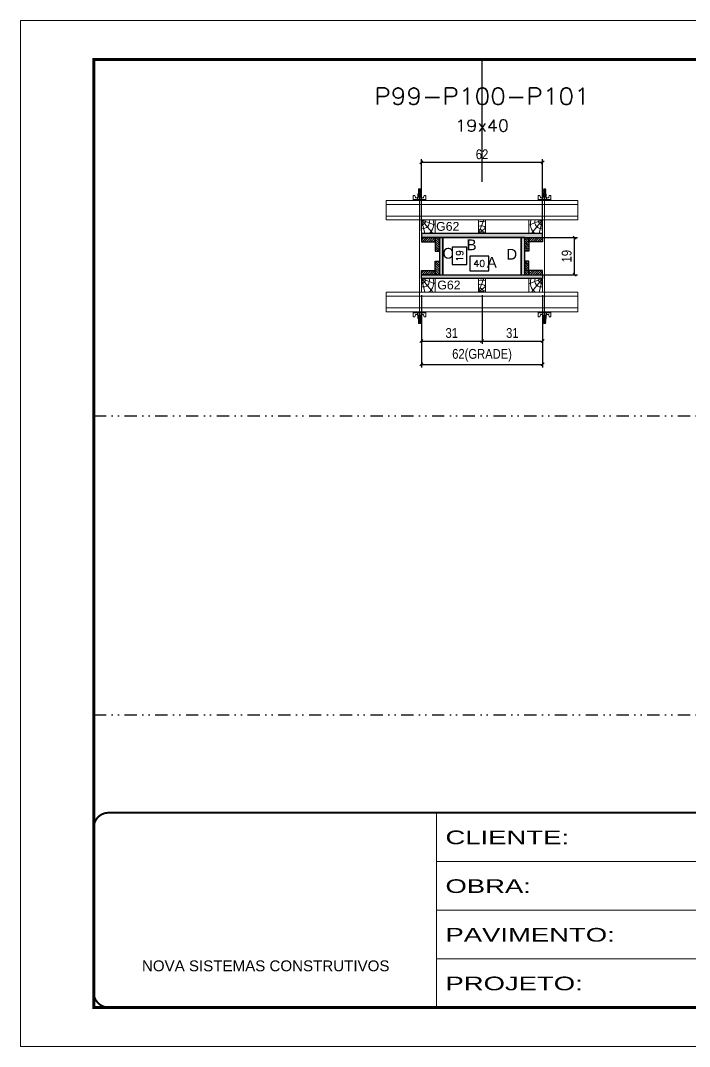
# Model space of a CAD drawing. Extents: x 14400 to 27878, y -21631 to 6985.
# Drawn here: x 15985 to 16669, y -13591 to -12541 of the extents above; entities that cross this region are included whole.
import ezdxf
from ezdxf.enums import TextEntityAlignment as Align

# ---------------------------------------------------------------- set-up
doc = ezdxf.new("R2010")
doc.units = 0
for name, pattern in [('CONTINUO', [0]), ('DASHED', [0.75, 0.5, -0.25]), ('DIVIDE2', [0.625, 0.25, -0.125, 0, -0.125, 0, -0.125]), ('HIDDEN', [0.375, 0.25, -0.125])]:
    doc.linetypes.add(name, pattern=pattern)
for name, color, linetype in [('CHAPA', 1, 'Continuous'), ('COTA', 241, 'Continuous'), ('MEIO_PONT', 93, 'Continuous'), ('Nível', 160, 'Continuous'), ('Painéis', 200, 'Continuous'), ('SARRAFO', 251, 'Continuous'), ('Texto de Titulo', 7, 'Continuous'), ('Texto Qtd Sarr', 242, 'Continuous'), ('TEXTO_GERAL', 7, 'Continuous')]:
    doc.layers.add(name, color=color, linetype=linetype)
for name, color, linetype, lineweight in [('Folhas', 255, 'Continuous', 9), ('Hachura', 251, 'Continuous', 9), ('Madeira', 126, 'Continuous', 18), ('Perfil Metálico', 224, 'Continuous', 18), ('SARRAFO DE PRESSAO', 251, 'DASHED', 9), ('Texto Seção', 7, 'Continuous', 15)]:
    doc.layers.add(name, color=color, linetype=linetype, lineweight=lineweight)
doc.styles.add('ARIAL', font='arial.ttf')
doc.styles.add('COTA TECNICA 2X', font='techl___.ttf', dxfattribs={"height": 10})
doc.styles.add('ROMANS', font='romans.shx')
doc.styles.add('SANSSERIF', font='sas_____.pfb')
doc.styles.add('Tecnologia', font='')
doc.styles.get('Tecnologia').set_extended_font_data('Forgotten Futurist')
doc.dimstyles.new('SECAO PILAR', dxfattribs={"dimtxt": 10, "dimasz": 3, "dimexe": 3, "dimexo": 3, "dimgap": 3, "dimtad": 1, "dimdec": 1, "dimlfac": 0.5, "dimzin": 12, "dimdsep": 46, "dimtxsty": 'COTA TECNICA 2X', "dimblk1": 'OBLIQUE', "dimblk2": 'OBLIQUE', "dimsah": 1, "dimcen": 0.9, "dimclrd": 256, "dimclre": 256, "dimclrt": 256, "dimadec": 1, "dimazin": 3, "dimtfac": 1, "dimtdec": 1, "dimtmove": 0, "dimatfit": 3, "dimfxl": 1, "dimtolj": 1, "dimtzin": 12, "dimarcsym": 0})
doc.dimstyles.new('SECÇÃO 2', dxfattribs={"dimtxt": 7, "dimasz": 6, "dimexe": 0.18, "dimexo": 2, "dimgap": -4, "dimtad": 3, "dimdec": 1, "dimlfac": 0.5, "dimzin": 12, "dimdsep": 46, "dimtxsty": 'ROMANS', "dimblk": 'ARCHTICK', "dimcen": 0.09, "dimse1": 1, "dimse2": 1, "dimsd1": 1, "dimsd2": 1, "dimclrd": 180, "dimclre": 5, "dimclrt": 1, "dimadec": 0, "dimazin": 3, "dimtfac": 1, "dimtdec": 1, "dimtofl": 0, "dimtmove": 0, "dimatfit": 3, "dimldrblk": 'ARCHTICK', "dimfxl": 1, "dimtolj": 1, "dimtzin": 0, "dimarcsym": 0})
pattern_1 = [(225, (7016.1722, -35692.6013), (1.12253202, -1.12253202), [])]
pattern_2 = [(225, (7271.1722, -35692.6013), (1.12253202, -1.12253202), [])]
pattern_3 = [(135, (-6390.6841, -3298.2413), (-1.12253202, -1.12253202), [])]
pattern_4 = [(135, (-6370.6841, -3298.2413), (-1.12253202, -1.12253202), [])]

# ---------------------------------------------------------------- blocks, each defined once
blk = doc.blocks.new('9999999999')
at = {"color": 30, "linetype": 'CONTINUO'}
for p, q in [((98564.6, 34230.2), (98564.6, 34429.4)), ((98564.6, 34379.6), (99584, 34379.6)), ((98564.6, 34329.8), (99488, 34329.8)), ((98564.6, 34280), (99488, 34280))]:
    blk.add_line(p, q, dxfattribs=at)
at = {"color": 30, "linetype": 'CONTINUO', "const_width": 2}
blk.add_lwpolyline([(99584, 34230.2), (99584, 34414.4, 0.414214), (99569, 34429.4), (98229, 34429.4, 0.414214), (98214, 34414.4), (98214, 34245.2, 0.414214), (98229, 34230.2), (99584, 34230.2)], format="xyb", dxfattribs=at)
at = {"layer": 'Folhas'}
blk.add_lwpolyline([(98139, 34190.2), (99624, 34190.2), (99624, 35240.2), (98139, 35240.2)], close=True, dxfattribs=at)
at = {"layer": 'Folhas', "color": 30, "const_width": 3}
blk.add_lwpolyline([(98214, 34230.2), (99584, 34230.2), (99584, 35200.2), (98214, 35200.2)], close=True, dxfattribs=at)
at = {"color": 7, "linetype": 'Continuous', "ltscale": 5, "style": 'ARIAL'}
blk.add_text('NOVA SISTEMAS CONSTRUTIVOS', height=11.059, dxfattribs=at).set_placement((98263.2, 34267.2))
at = {"layer": 'Folhas', "color": 7, "style": 'Tecnologia', "width": 1.5}
for s, p in [('CLIENTE:', (98573.7, 34397.2)), ('OBRA:', (98573.7, 34347.3)), ('PAVIMENTO:', (98573.7, 34297.5)), ('PROJETO:', (98573.7, 34247.7))]:
    blk.add_text(s, height=14, dxfattribs=at).set_placement(p)
blk = doc.blocks.new('*D2619')
at = {"layer": 'COTA', "color": 180, "lineweight": -2, "transparency": 16777216}
for p, q in [((16464, -12782.2), (16444.6, -12782.2)), ((16444.6, -12782.2), (16444.6, -12797.2)), ((16464, -12797.2), (16464, -12782.2)), ((16444.6, -12797.2), (16464, -12797.2))]:
    blk.add_line(p, q, dxfattribs=at)
at = {"layer": 'Defpoints', "color": 0, "transparency": 16777216}
for p in [(16417.1, -12801.2), (16497.1, -12801.2), (16497.1, -12801.2)]:
    blk.add_point(p, dxfattribs=at)
at = {"layer": 'COTA', "color": 1, "transparency": 16777216, "insert": (16454.3, -12789.7), "char_height": 7, "attachment_point": 5, "style": 'ROMANS'}
blk.add_mtext('\\A1;40', dxfattribs=at)
blk = doc.blocks.new('_ArchTick')
at = {"color": 0, "linetype": 'ByBlock', "const_width": 0.15}
blk.add_lwpolyline([(-0.5, -0.5), (0.5, 0.5)], dxfattribs=at)
blk = doc.blocks.new('*D2620')
at = {"layer": 'COTA', "color": 180, "lineweight": -2, "transparency": 16777216}
for p, q in [((16441.7, -12772.9), (16426.7, -12772.9)), ((16426.7, -12772.9), (16426.7, -12790.9)), ((16441.7, -12790.9), (16441.7, -12772.9)), ((16426.7, -12790.9), (16441.7, -12790.9))]:
    blk.add_line(p, q, dxfattribs=at)
at = {"layer": 'Defpoints', "color": 0, "transparency": 16777216}
for p in [(16417.1, -12763.2), (16445.7, -12763.2), (16417.1, -12801.2)]:
    blk.add_point(p, dxfattribs=at)
at = {"layer": 'COTA', "color": 1, "transparency": 16777216, "insert": (16434.2, -12781.9), "char_height": 7, "attachment_point": 5, "rotation": 90, "style": 'ROMANS'}
blk.add_mtext('\\A1;19', dxfattribs=at)
blk = doc.blocks.new('_Oblique')
at = {"color": 0, "linetype": 'ByBlock', "lineweight": -2}
blk.add_line((-0.5, -0.5), (0.5, 0.5), dxfattribs=at)
blk = doc.blocks.new('*D2625')
at = {"layer": 'COTA', "lineweight": -2, "transparency": 16777216}
for p, q in [((16503.7, -12763.2), (16554.8, -12763.2)), ((16551.8, -12801.2), (16551.8, -12763.2)), ((16503.7, -12801.2), (16554.8, -12801.2))]:
    blk.add_line(p, q, dxfattribs=at)
at = {"layer": 'Defpoints', "color": 0, "transparency": 16777216}
for p in [(16500.7, -12763.2), (16551.8, -12763.2), (16500.7, -12801.2)]:
    blk.add_point(p, dxfattribs=at)
at = {"layer": 'COTA', "lineweight": -2, "transparency": 16777216, "xscale": 3, "yscale": 3, "zscale": 3}
for p, rotation in [((16551.8, -12763.2), 90), ((16551.8, -12801.2), 270)]:
    blk.add_blockref('_Oblique', p, dxfattribs=dict(at, rotation=rotation))
at = {"layer": 'COTA', "transparency": 16777216, "insert": (16543.7, -12782.2), "char_height": 10, "attachment_point": 5, "rotation": 90, "style": 'COTA TECNICA 2X'}
blk.add_mtext('\\A1;19', dxfattribs=at)
blk = doc.blocks.new('*D2621')
at = {"layer": 'COTA', "lineweight": -2, "transparency": 16777216}
for p, q in [((16395.1, -12822.2), (16395.1, -12896)), ((16519.1, -12822.2), (16519.1, -12896)), ((16395.1, -12893), (16519.1, -12893))]:
    blk.add_line(p, q, dxfattribs=at)
at = {"layer": 'Defpoints', "color": 0, "transparency": 16777216}
for p in [(16395.1, -12819.2), (16519.1, -12819.2), (16519.1, -12893)]:
    blk.add_point(p, dxfattribs=at)
at = {"layer": 'COTA', "lineweight": -2, "transparency": 16777216, "xscale": 3, "yscale": 3, "zscale": 3, "rotation": 180}
blk.add_blockref('_Oblique', (16395.1, -12893), dxfattribs=at)
at = {"layer": 'COTA', "lineweight": -2, "transparency": 16777216, "xscale": 3, "yscale": 3, "zscale": 3}
blk.add_blockref('_Oblique', (16519.1, -12893), dxfattribs=at)
at = {"layer": 'COTA', "transparency": 16777216, "insert": (16457.1, -12883.7), "char_height": 10, "attachment_point": 5, "style": 'COTA TECNICA 2X'}
blk.add_mtext('\\A1;62(GRADE)', dxfattribs=at)
blk = doc.blocks.new('*D2622')
at = {"layer": 'COTA', "lineweight": -2, "transparency": 16777216}
for p, q in [((16457.1, -12822.2), (16457.1, -12872.1)), ((16519.1, -12822.2), (16519.1, -12872.1)), ((16457.1, -12869.1), (16519.1, -12869.1))]:
    blk.add_line(p, q, dxfattribs=at)
at = {"layer": 'Defpoints', "color": 0, "transparency": 16777216}
for p in [(16457.1, -12819.2), (16519.1, -12819.2), (16519.1, -12869.1)]:
    blk.add_point(p, dxfattribs=at)
at = {"layer": 'COTA', "lineweight": -2, "transparency": 16777216, "xscale": 3, "yscale": 3, "zscale": 3, "rotation": 180}
blk.add_blockref('_Oblique', (16457.1, -12869.1), dxfattribs=at)
at = {"layer": 'COTA', "lineweight": -2, "transparency": 16777216, "xscale": 3, "yscale": 3, "zscale": 3}
blk.add_blockref('_Oblique', (16519.1, -12869.1), dxfattribs=at)
at = {"layer": 'COTA', "transparency": 16777216, "insert": (16488.1, -12860.9), "char_height": 10, "attachment_point": 5, "style": 'COTA TECNICA 2X'}
blk.add_mtext('\\A1;31', dxfattribs=at)
blk = doc.blocks.new('*D2623')
at = {"layer": 'COTA', "lineweight": -2, "transparency": 16777216}
for p, q in [((16395.1, -12822.2), (16395.1, -12872.1)), ((16457.1, -12822.2), (16457.1, -12872.1)), ((16395.1, -12869.1), (16457.1, -12869.1))]:
    blk.add_line(p, q, dxfattribs=at)
at = {"layer": 'Defpoints', "color": 0, "transparency": 16777216}
for p in [(16395.1, -12819.2), (16457.1, -12819.2), (16457.1, -12869.1)]:
    blk.add_point(p, dxfattribs=at)
at = {"layer": 'COTA', "lineweight": -2, "transparency": 16777216, "xscale": 3, "yscale": 3, "zscale": 3, "rotation": 180}
blk.add_blockref('_Oblique', (16395.1, -12869.1), dxfattribs=at)
at = {"layer": 'COTA', "lineweight": -2, "transparency": 16777216, "xscale": 3, "yscale": 3, "zscale": 3}
blk.add_blockref('_Oblique', (16457.1, -12869.1), dxfattribs=at)
at = {"layer": 'COTA', "transparency": 16777216, "insert": (16426.1, -12860.9), "char_height": 10, "attachment_point": 5, "style": 'COTA TECNICA 2X'}
blk.add_mtext('\\A1;31', dxfattribs=at)
blk = doc.blocks.new('*D2624')
at = {"layer": 'COTA', "lineweight": -2, "transparency": 16777216}
for p, q in [((16395.1, -12756.2), (16395.1, -12683.1)), ((16519.1, -12756.2), (16519.1, -12683.1)), ((16395.1, -12686.1), (16519.1, -12686.1))]:
    blk.add_line(p, q, dxfattribs=at)
at = {"layer": 'Defpoints', "color": 0, "transparency": 16777216}
for p in [(16519.1, -12686.1), (16395.1, -12759.2), (16519.1, -12759.2)]:
    blk.add_point(p, dxfattribs=at)
at = {"layer": 'COTA', "lineweight": -2, "transparency": 16777216, "xscale": 3, "yscale": 3, "zscale": 3, "rotation": 180}
blk.add_blockref('_Oblique', (16395.1, -12686.1), dxfattribs=at)
at = {"layer": 'COTA', "lineweight": -2, "transparency": 16777216, "xscale": 3, "yscale": 3, "zscale": 3}
blk.add_blockref('_Oblique', (16519.1, -12686.1), dxfattribs=at)
at = {"layer": 'COTA', "transparency": 16777216, "insert": (16457.1, -12678), "char_height": 10, "attachment_point": 5, "style": 'COTA TECNICA 2X'}
blk.add_mtext('\\A1;62', dxfattribs=at)
blk = doc.blocks.new('C')
at = {"layer": 'Hachura', "color": 0}
for p, q in [((0, 3.22), (0, -3.22)), ((0.45, 3.22), (0, 3.22)), ((0.46, 3.16), (0, 3.16)), ((0.46, 3.05), (0, 3.05)), ((0.46, 2.88), (0, 2.88)), ((0, 2.75), (0, -1.16)), ((0.46, 2.65), (0, 2.65)), ((0.46, 2.23), (0, 2.23)), ((0.46, 1.51), (0, 1.51)), ((0.39, 0.49), (0.17, 0.49)), ((0.45, -3.23), (0.45, 3.22)), ((0.45, 3.22), (2.58, 3.22)), ((1.74, 0.97), (0.45, 0.97)), ((1.45, 0.1), (0.45, 0.1)), ((1.35, 1.94), (1.35, 0.96)), ((2.58, 2.39), (1.47, 2.09)), ((1.74, -0.97), (1.74, 0.97)), ((1.74, 0.97), (1.74, 0.84)), ((1.74, 0.97), (1.74, 0.84)), ((1.74, 0.84), (3.35, 0.84)), ((3.35, 0.45), (1.74, 0.45)), ((2.58, 3.22), (2.58, 2.39)), ((3.32, 0.84), (3.32, -0.84)), ((3.35, 0.84), (3.35, -0.84)), ((3.68, 0.45), (3.35, 0.45)), ((3.84, -0.52), (3.35, 0.45)), ((3.35, 0.06), (3.67, -0.57)), ((3.68, 0.45), (4.16, -0.52)), ((3.72, 0.5), (4.25, -0.57)), ((4.37, -0.55), (3.83, 0.53)), ((4.15, 0.45), (3.93, 0.45)), ((4.42, -0.52), (3.93, 0.45)), ((4.15, 0.45), (4.26, 0.45)), ((4.26, 0.45), (4.74, -0.52)), ((4.3, 0.5), (4.83, -0.57)), ((4.95, -0.55), (4.41, 0.53)), ((4.51, 0.45), (4.84, 0.45)), ((5, -0.52), (4.51, 0.45)), ((4.84, 0.45), (5.32, -0.52)), ((4.88, 0.5), (5.41, -0.57)), ((5.53, -0.55), (4.99, 0.53)), ((5.58, -0.52), (5.09, 0.45)), ((5.42, 0.45), (5.09, 0.45)), ((5.58, -0.52), (5.09, 0.45)), ((5.42, 0.45), (5.74, -0.19)), ((5.46, 0.5), (5.74, -0.07)), ((5.74, 0.19), (5.57, 0.53)), ((5.74, 0.32), (5.68, 0.45)), ((5.68, 0.45), (5.74, 0.45)), ((5.74, 0.45), (5.9, 0.29)), ((5.74, 0.45), (5.74, -0.52)), ((5.9, -0.36), (5.9, 0.29)), ((0.45, 0), (0, 0)), ((0.46, -1.52), (0, -1.52)), ((0.46, -2.23), (0, -2.23)), ((0.46, -2.65), (0, -2.65)), ((0.46, -2.88), (0, -2.88)), ((0.46, -3.05), (0, -3.05)), ((0.46, -3.16), (0, -3.16)), ((0, -3.22), (2.57, -3.22)), ((0.08, -0.48), (0.29, -0.48)), ((0.29, -0.48), (0.4, -0.48)), ((0.45, 0), (0.45, -0.97)), ((0.45, -0.16), (1.45, -0.16)), ((0.45, -0.65), (0.45, -0.32)), ((0.45, -3.23), (0.45, -0.65)), ((0.45, -0.97), (1.74, -0.97)), ((1.35, -1.94), (1.35, -0.97)), ((2.58, -2.39), (1.47, -2.1)), ((3.35, -0.32), (1.74, -0.32)), ((3.35, -0.84), (1.74, -0.84)), ((2.58, -3.23), (2.58, -2.39)), ((3.35, -0.07), (3.58, -0.52)), ((3.35, -0.52), (3.58, -0.52)), ((3.84, -0.52), (4.16, -0.52)), ((4.42, -0.52), (4.74, -0.52)), ((4.63, -0.52), (4.74, -0.52)), ((5, -0.52), (5.32, -0.52)), ((5.58, -0.52), (5.74, -0.52)), ((5.74, -0.52), (5.9, -0.36)), ((5.74, -0.52), (5.74, -0.52))]:
    blk.add_line(p, q, dxfattribs=at)
for centre, radius, start, end in [((1.52, 1.94), 0.161, 104.7436, 180), ((1.44, -0.03), 0.129, 272.695, 87.305), ((3.81, 0.39), 0.143, 25.5688, 154.4312), ((4.39, 0.39), 0.143, 25.5688, 154.4312), ((4.97, 0.39), 0.143, 25.5688, 154.4312), ((5.55, 0.39), 0.143, 25.5688, 154.4312), ((0.17, -0.37), 0.174, 221.744, 317.8592), ((1.52, -1.94), 0.161, 180, 255.2564), ((3.71, -0.4), 0.174, 222.1408, 318.256), ((4.29, -0.4), 0.174, 222.1408, 318.256), ((4.87, -0.4), 0.174, 222.1408, 318.256), ((5.45, -0.4), 0.174, 222.1408, 318.256), ((5.61, -0.4), 0.174, 317.8592, 318.256)]:
    blk.add_arc(centre, radius, start, end, dxfattribs=at)
blk = doc.blocks.new('PONTALETE')
at = {"layer": 'Madeira'}
for q in [(2.71, 7), (7, 5.76), (7, 1.74)]:
    blk.add_line((0, 0), q, dxfattribs=at)
blk.add_lwpolyline([(0, 0), (7, 0), (7, 7), (0, 7)], close=True, dxfattribs=at)
for centre, radius, start, end in [((2.04, 0.06), 6.23, 37.2818, 109.0913), ((1.09, 0.9), 3.19, 343.603, 109.9847), ((-0.21, -0.78), 3.09, 14.6322, 86.0383)]:
    blk.add_arc(centre, radius, start, end, dxfattribs=at)
blk = doc.blocks.new('MEIO PONTALETE')
at = {"layer": 'Madeira'}
for q in [(2.71, 7), (3.5, 2.88), (3.5, 0.87)]:
    blk.add_line((0, 0), q, dxfattribs=at)
blk.add_lwpolyline([(0, 0), (3.5, 0), (3.5, 7), (0, 7)], close=True, dxfattribs=at)
for centre, radius, start, end in [((2.04, 0.06), 6.23, 76.4499, 109.0913), ((1.09, 0.9), 3.19, 40.9063, 109.9847), ((-0.21, -0.78), 3.09, 14.6322, 86.0383)]:
    blk.add_arc(centre, radius, start, end, dxfattribs=at)
blk = doc.blocks.new('titulo1')
at = {"layer": 'Defpoints', "color": 252, "linetype": 'HIDDEN', "ltscale": 2}
blk.add_line((0, 0), (0, 125), dxfattribs=at)
at = {"layer": 'Defpoints', "style": 'ROMANS', "oblique": 15}
blk.add_attdef('FOLHA', text='', height=10, dxfattribs=at).set_placement((0, 15.6), align=Align.MIDDLE_CENTER)
at = {"layer": 'Texto Qtd Sarr', "color": 3, "style": 'ROMANS', "oblique": 15}
for tag, height, p in [('TITULO', 17, (0, 71.4)), ('SEÇÃO', 12, (0, 41.5))]:
    blk.add_attdef(tag, text='', height=height, dxfattribs=at).set_placement(p, align=Align.MIDDLE_CENTER)

msp = doc.modelspace()

# ---------------------------------------------------------------- hatches: boundary and pattern name
at = {"layer": 'Hachura'}
h = msp.add_hatch(color=256, dxfattribs=at)
h.dxf.hatch_style = 1
h.paths.add_polyline_path([(16519.12, -12763.19), (16519.12, -12759.19), (16395.12, -12759.19), (16395.12, -12763.19)])
h = msp.add_hatch(color=256, dxfattribs=at)
h.dxf.hatch_style = 1
h.paths.add_polyline_path([(16519.12, -12763.19), (16519.12, -12759.19), (16395.12, -12759.19), (16395.12, -12763.19)])
h = msp.add_hatch(dxfattribs=at)
h.set_pattern_fill('ANSI31', color=256, scale=0.5, angle=180, style=0)
h.set_pattern_definition(pattern_2)
h.paths.add_polyline_path([(16409.12, -12763.19), (16409.12, -12767.59), (16395.12, -12767.59), (16395.12, -12763.19)])
h = msp.add_hatch(dxfattribs=at)
h.set_pattern_fill('ANSI31', color=256, scale=0.5, angle=90, style=0)
h.set_pattern_definition(pattern_4)
h.paths.add_polyline_path([(16413.52, -12777.19), (16409.12, -12777.19), (16409.12, -12763.19), (16413.52, -12763.19)])
h = msp.add_hatch(color=256, dxfattribs=at)
h.dxf.hatch_style = 1
h.paths.add_polyline_path([(16413.52, -12801.19), (16417.12, -12801.19), (16417.12, -12763.19), (16413.52, -12763.19)])
h = msp.add_hatch(color=256, dxfattribs=at)
h.dxf.hatch_style = 1
h.paths.add_polyline_path([(16413.52, -12801.19), (16417.12, -12801.19), (16417.12, -12763.19), (16413.52, -12763.19)])
h = msp.add_hatch(color=256, dxfattribs=at)
h.dxf.hatch_style = 1
h.paths.add_polyline_path([(16497.12, -12801.19), (16500.72, -12801.19), (16500.72, -12763.19), (16497.12, -12763.19)])
h = msp.add_hatch(color=256, dxfattribs=at)
h.dxf.hatch_style = 1
h.paths.add_polyline_path([(16497.12, -12801.19), (16500.72, -12801.19), (16500.72, -12763.19), (16497.12, -12763.19)])
h = msp.add_hatch(dxfattribs=at)
h.set_pattern_fill('ANSI31', color=256, scale=0.5, angle=90, style=0)
h.set_pattern_definition(pattern_3)
h.paths.add_polyline_path([(16500.72, -12777.19), (16505.12, -12777.19), (16505.12, -12763.19), (16500.72, -12763.19)])
h = msp.add_hatch(dxfattribs=at)
h.set_pattern_fill('ANSI31', color=256, scale=0.5, angle=180, style=0)
h.set_pattern_definition(pattern_1)
h.paths.add_polyline_path([(16505.12, -12763.19), (16505.12, -12767.59), (16519.12, -12767.59), (16519.12, -12763.19)])
h = msp.add_hatch(dxfattribs=at)
h.set_pattern_fill('ANSI31', color=256, scale=0.5, angle=90, style=0)
h.set_pattern_definition(pattern_4)
h.paths.add_polyline_path([(16413.52, -12787.19), (16409.12, -12787.19), (16409.12, -12801.19), (16413.52, -12801.19)])
h = msp.add_hatch(dxfattribs=at)
h.set_pattern_fill('ANSI31', color=256, scale=0.5, angle=90, style=0)
h.set_pattern_definition(pattern_3)
h.paths.add_polyline_path([(16500.72, -12787.19), (16505.12, -12787.19), (16505.12, -12801.19), (16500.72, -12801.19)])
h = msp.add_hatch(dxfattribs=at)
h.set_pattern_fill('ANSI31', color=256, scale=0.5, angle=180, style=0)
h.set_pattern_definition(pattern_2)
h.paths.add_polyline_path([(16409.12, -12801.19), (16409.12, -12796.79), (16395.12, -12796.79), (16395.12, -12801.19)])
h = msp.add_hatch(dxfattribs=at)
h.set_pattern_fill('ANSI31', color=256, scale=0.5, angle=180, style=0)
h.set_pattern_definition(pattern_1)
h.paths.add_polyline_path([(16505.12, -12801.19), (16505.12, -12796.79), (16519.12, -12796.79), (16519.12, -12801.19)])
h = msp.add_hatch(color=256, dxfattribs=at)
h.dxf.hatch_style = 1
h.paths.add_polyline_path([(16519.12, -12801.19), (16519.12, -12805.19), (16395.12, -12805.19), (16395.12, -12801.19)])
h = msp.add_hatch(color=256, dxfattribs=at)
h.dxf.hatch_style = 1
h.paths.add_polyline_path([(16519.12, -12801.19), (16519.12, -12805.19), (16395.12, -12805.19), (16395.12, -12801.19)])

# ---------------------------------------------------------------- linework, layer by layer
at = {"layer": 'CHAPA'}
for points in [[(16519.12, -12763.19), (16519.12, -12759.19), (16395.12, -12759.19), (16395.12, -12763.19)], [(16519.12, -12763.19), (16519.12, -12759.19), (16395.12, -12759.19), (16395.12, -12763.19)], [(16413.52, -12801.19), (16417.12, -12801.19), (16417.12, -12763.19), (16413.52, -12763.19)], [(16413.52, -12801.19), (16417.12, -12801.19), (16417.12, -12763.19), (16413.52, -12763.19)], [(16497.12, -12801.19), (16500.72, -12801.19), (16500.72, -12763.19), (16497.12, -12763.19)], [(16497.12, -12801.19), (16500.72, -12801.19), (16500.72, -12763.19), (16497.12, -12763.19)], [(16519.12, -12801.19), (16519.12, -12805.19), (16395.12, -12805.19), (16395.12, -12801.19)], [(16519.12, -12801.19), (16519.12, -12805.19), (16395.12, -12805.19), (16395.12, -12801.19)]]:
    msp.add_lwpolyline(points, close=True, dxfattribs=at)
at = {"layer": 'Hachura'}
for p, q in [((16393.12, -12849.99), (16393.11, -12718.19)), ((16521.12, -12849.99), (16521.13, -12718.19))]:
    msp.add_line(p, q, dxfattribs=at)
at = {"layer": 'Madeira'}
for points in [[(16519.12, -12759.19), (16519.12, -12745.19), (16395.12, -12745.19), (16395.12, -12759.19)], [(16519.12, -12805.19), (16519.12, -12819.19), (16395.12, -12819.19), (16395.12, -12805.19)]]:
    msp.add_lwpolyline(points, close=True, dxfattribs=at)
at = {"layer": 'Nível', "color": 4, "linetype": 'DIVIDE2', "ltscale": 50}
for p, q in [((16059.97, -12945.77), (17429.97, -12945.77)), ((16059.97, -13251.77), (17429.97, -13251.77))]:
    msp.add_line(p, q, dxfattribs=at)
at = {"layer": 'Painéis'}
msp.add_lwpolyline([(16417.12, -12763.19), (16417.12, -12801.19), (16497.12, -12801.19), (16497.12, -12763.19)], close=True, dxfattribs=at)
at = {"layer": 'Perfil Metálico'}
for points in [[(16555.12, -12725.19), (16555.12, -12745.19), (16359.12, -12745.19), (16359.12, -12725.19)], [(16359.12, -12741.19), (16359.12, -12729.19), (16555.12, -12729.19), (16555.12, -12741.19)], [(16555.12, -12839.19), (16555.12, -12819.19), (16359.12, -12819.19), (16359.12, -12839.19)], [(16359.12, -12823.19), (16359.12, -12835.19), (16555.12, -12835.19), (16555.12, -12823.19)]]:
    msp.add_lwpolyline(points, close=True, dxfattribs=at)
at = {"layer": 'SARRAFO'}
for points in [[(16395.12, -12767.59), (16409.12, -12767.59), (16409.12, -12763.19), (16395.12, -12763.19)], [(16409.12, -12763.19), (16409.12, -12777.19), (16413.52, -12777.19), (16413.52, -12763.19)], [(16505.12, -12763.19), (16505.12, -12777.19), (16500.72, -12777.19), (16500.72, -12763.19)], [(16519.12, -12767.59), (16505.12, -12767.59), (16505.12, -12763.19), (16519.12, -12763.19)], [(16409.12, -12801.19), (16409.12, -12787.19), (16413.52, -12787.19), (16413.52, -12801.19)], [(16505.12, -12801.19), (16505.12, -12787.19), (16500.72, -12787.19), (16500.72, -12801.19)], [(16395.12, -12796.79), (16409.12, -12796.79), (16409.12, -12801.19), (16395.12, -12801.19)], [(16519.12, -12796.79), (16505.12, -12796.79), (16505.12, -12801.19), (16519.12, -12801.19)]]:
    msp.add_lwpolyline(points, close=True, dxfattribs=at)

# ---------------------------------------------------------------- block references
at = {"layer": 'Hachura', "linetype": 'Continuous', "yscale": 2, "zscale": 2}
for p, xscale, rotation in [((16393.12, -12725.19), -2, 270), ((16521.12, -12725.19), 2, 90), ((16393.12, -12839.19), 2, 269.9999999999999), ((16521.12, -12839.19), -2, 90)]:
    msp.add_blockref('C', p, dxfattribs=dict(at, xscale=xscale, rotation=rotation))
at = {"layer": 'MEIO_PONT', "yscale": 2, "zscale": 2}
for p, xscale, rotation in [((16395.12, -12745.19), 2, 269.9999999999999), ((16519.12, -12745.19), -2, 90), ((16395.12, -12805.19), 2, 269.9999999999999), ((16519.12, -12805.19), -2, 90)]:
    msp.add_blockref('PONTALETE', p, dxfattribs=dict(at, xscale=xscale, rotation=rotation))
at = {"layer": 'MEIO_PONT', "xscale": 1.999999997962732, "yscale": 1.999999997962732, "zscale": 1.999999997962732}
for p in [(16453.62, -12759.19), (16453.62, -12819.19)]:
    msp.add_blockref('MEIO PONTALETE', p, dxfattribs=at)
at = {"layer": 'SARRAFO DE PRESSAO', "color": 6, "linetype": 'ByBlock'}
msp.add_blockref('9999999999', (-82154.01, -47781.25), dxfattribs=at)
at = {"layer": 'Texto Seção'}
ref = msp.add_blockref('titulo1', (16457.12, -12706.05), dxfattribs=at)
ref.add_attrib('TITULO', 'P99-P100-P101', dxfattribs={"layer": 'Texto de Titulo', "color": 7, "height": 17, "style": 'ROMANS', "width": 1.1}).set_placement((16457.12, -12618.55), align=Align.MIDDLE_CENTER)
ref.add_attrib('SEÇÃO', '19x40', dxfattribs={"layer": 'Texto de Titulo', "color": 7, "height": 12, "style": 'ROMANS', "width": 1.1}).set_placement((16457.12, -12648.55), align=Align.MIDDLE_CENTER)

# ---------------------------------------------------------------- texts
at = {"layer": 'TEXTO_GERAL', "color": 0, "linetype": 'Continuous', "style": 'SANSSERIF'}
for p in [(16410.15, -12751.74), (16411.35, -12811.74)]:
    msp.add_text('G62', height=9, dxfattribs=at).set_placement(p, align=Align.MIDDLE_LEFT)
at = {"layer": 'TEXTO_GERAL', "style": 'ARIAL'}
for s, p in [('B', (16446.39, -12770.64)), ('C', (16422.19, -12779.29)), ('D', (16487.46, -12780.3)), ('A', (16467.1, -12788.61))]:
    msp.add_text(s, height=11, dxfattribs=at).set_placement(p, align=Align.MIDDLE_CENTER)

# ---------------------------------------------------------------- dimensions: what is measured, and where the dimension line sits
at = {"layer": 'COTA'}
for base, p1, p2, picture, middle in [((16519.12, -12686.09), (16395.12, -12759.19), (16519.12, -12759.19), '*D2624', (16457.12, -12677.99)), ((16457.12, -12869.13), (16395.12, -12819.19), (16457.12, -12819.19), '*D2623', (16426.12, -12860.91)), ((16519.12, -12869.13), (16457.12, -12819.19), (16519.12, -12819.19), '*D2622', (16488.12, -12860.91))]:
    dim = msp.add_linear_dim(base=base, p1=p1, p2=p2, dimstyle='SECAO PILAR', dxfattribs=at)
    dim.commit()
    dim.dimension.update_dxf_attribs({"geometry": picture, "text_midpoint": middle})
dim = msp.add_linear_dim(base=(16445.71, -12763.19), p1=(16417.12, -12801.19), p2=(16417.12, -12763.19), angle=90, dimstyle='SECÇÃO 2', dxfattribs=at)
dim.commit()
dim.dimension.update_dxf_attribs({"geometry": '*D2620', "text_midpoint": (16445.71, -12781.95), "dimtype": 160})
dim = msp.add_linear_dim(base=(16551.76, -12763.19), p1=(16500.72, -12801.19), p2=(16500.72, -12763.19), angle=90, dimstyle='SECAO PILAR', dxfattribs=at)
dim.commit()
dim.dimension.update_dxf_attribs({"geometry": '*D2625', "text_midpoint": (16543.67, -12782.19)})
dim = msp.add_linear_dim(base=(16497.12, -12801.19), p1=(16417.12, -12801.19), p2=(16497.12, -12801.19), dimstyle='SECÇÃO 2', dxfattribs=at)
dim.commit()
dim.dimension.update_dxf_attribs({"geometry": '*D2619', "text_midpoint": (16454.29, -12801.19), "dimtype": 160})
dim = msp.add_linear_dim(base=(16519.12, -12892.97), p1=(16395.12, -12819.19), p2=(16519.12, -12819.19), text='<>(GRADE)', dimstyle='SECAO PILAR', dxfattribs=at)
dim.commit()
dim.dimension.update_dxf_attribs({"geometry": '*D2621', "text_midpoint": (16457.12, -12883.75)})

doc.saveas('drawing.dxf')
